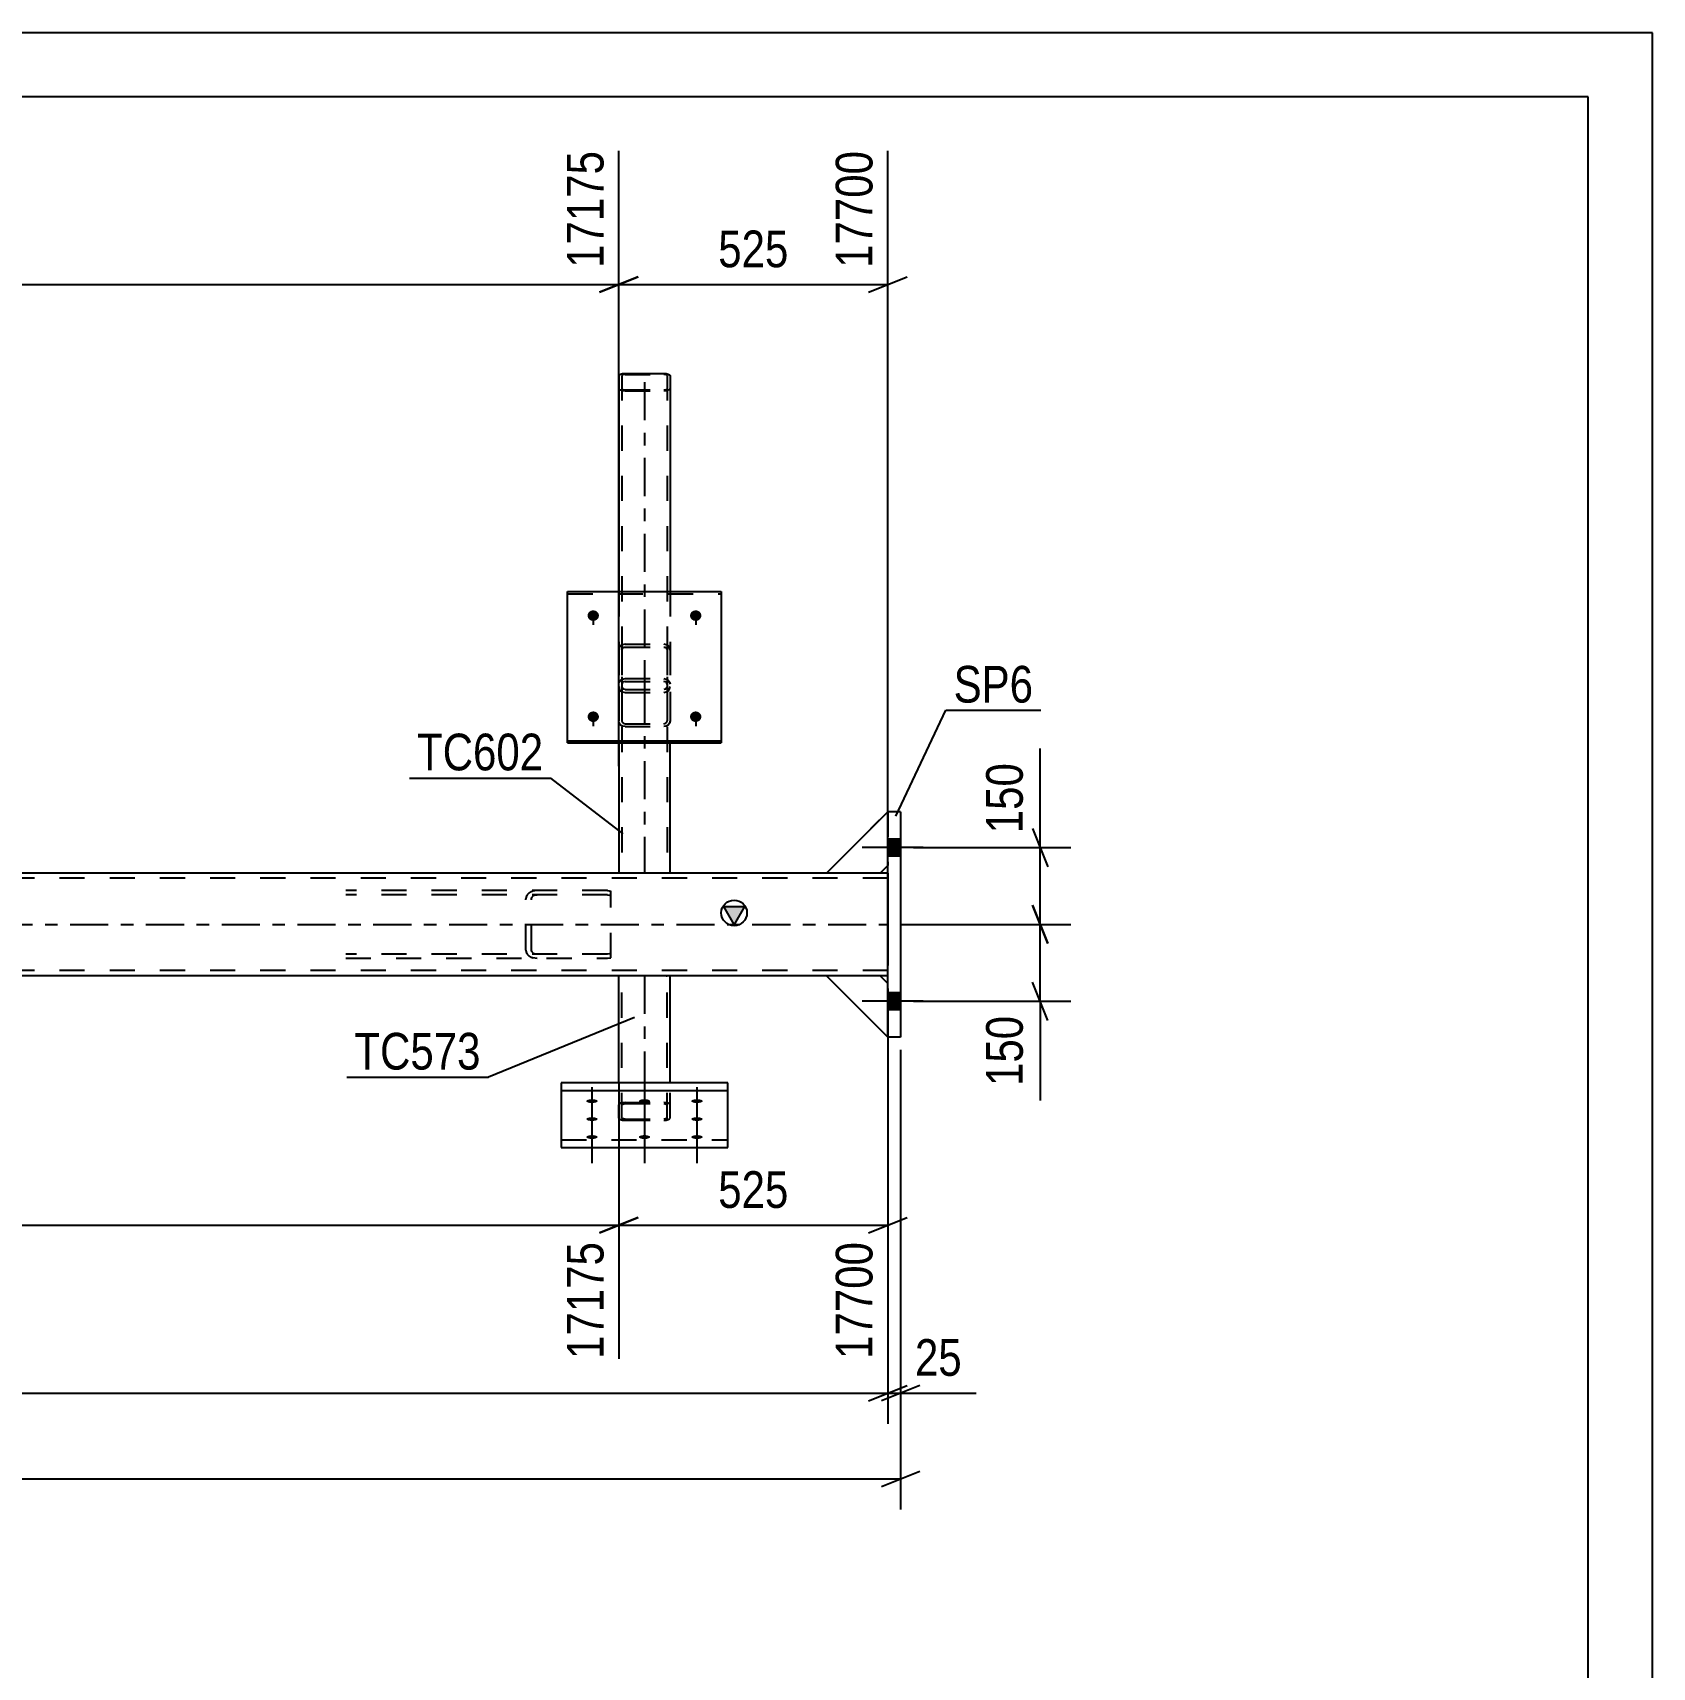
# Model space of a CAD drawing. Header units: millimetres. Extents: x -73 to 768, y -423 to 171.
# Drawn here: x 641.1 to 767.6, y 43.1 to 170.7 of the extents above; entities that cross this region are included whole.
import ezdxf

# ---------------------------------------------------------------- set-up
doc = ezdxf.new("R2010")
doc.units = ezdxf.units.MM
doc.linetypes.add('DXK_LINE_DOT2', pattern=[3.9198, 1.9599, -1.9599])
doc.linetypes.add('DXK_LINE_DOT3', pattern=[5.9187, 2.979, -0.9799, 0.9799, -0.9799])
doc.styles.add('Arial Narrow', font='ARIALN.TTF', dxfattribs={"height": 0.2})

# ---------------------------------------------------------------- blocks, each defined once
blk = doc.blocks.new('Unknown-761549890-1163')
at = {"color": 5, "linetype": 'Continuous'}
for p, q in [((767.56, 170.71), (-73.44, 170.71)), ((767.56, -423.29), (767.56, 170.71)), ((762.56, 165.71), (-68.44, 165.71)), ((762.56, -418.29), (762.56, 165.71))]:
    blk.add_line(p, q, dxfattribs=at)
blk = doc.blocks.new('Bolt-761549890-3002 - 2991')
at = {"linetype": 'Continuous'}
for points in [[(684.76, 87.45), (684.85, 87.44), (684.94, 87.43), (685.02, 87.42), (685.08, 87.4), (685.14, 87.37), (685.18, 87.34), (685.2, 87.31), (685.2, 87.28), (685.18, 87.25), (685.14, 87.22), (685.08, 87.19), (685.02, 87.17), (684.94, 87.16), (684.85, 87.15), (684.76, 87.14), (684.67, 87.15), (684.58, 87.16), (684.5, 87.17), (684.43, 87.19), (684.38, 87.22), (684.34, 87.25), (684.32, 87.28), (684.32, 87.31), (684.34, 87.34), (684.38, 87.37), (684.43, 87.4), (684.5, 87.42), (684.58, 87.43), (684.67, 87.44)], [(688.86, 87.45), (688.95, 87.44), (689.04, 87.43), (689.12, 87.42), (689.18, 87.4), (689.24, 87.37), (689.28, 87.34), (689.3, 87.31), (689.3, 87.28), (689.28, 87.25), (689.24, 87.22), (689.18, 87.19), (689.12, 87.17), (689.04, 87.16), (688.95, 87.15), (688.86, 87.14), (688.77, 87.15), (688.68, 87.16), (688.6, 87.17), (688.53, 87.19), (688.48, 87.22), (688.44, 87.25), (688.42, 87.28), (688.42, 87.31), (688.44, 87.34), (688.48, 87.37), (688.53, 87.4), (688.6, 87.42), (688.68, 87.43), (688.77, 87.44)], [(692.96, 87.45), (693.05, 87.44), (693.14, 87.43), (693.22, 87.42), (693.28, 87.4), (693.34, 87.37), (693.38, 87.34), (693.4, 87.31), (693.4, 87.28), (693.38, 87.25), (693.34, 87.22), (693.28, 87.19), (693.22, 87.17), (693.14, 87.16), (693.05, 87.15), (692.96, 87.14), (692.87, 87.15), (692.78, 87.16), (692.7, 87.17), (692.63, 87.19), (692.58, 87.22), (692.54, 87.25), (692.52, 87.28), (692.52, 87.31), (692.54, 87.34), (692.58, 87.37), (692.63, 87.4), (692.7, 87.42), (692.78, 87.43), (692.87, 87.44)], [(684.76, 86.04), (684.85, 86.04), (684.94, 86.03), (685.02, 86.01), (685.08, 85.99), (685.14, 85.97), (685.18, 85.94), (685.2, 85.91), (685.2, 85.88), (685.18, 85.85), (685.14, 85.82), (685.08, 85.79), (685.02, 85.77), (684.94, 85.76), (684.85, 85.75), (684.76, 85.74), (684.67, 85.75), (684.58, 85.76), (684.5, 85.77), (684.43, 85.79), (684.38, 85.82), (684.34, 85.85), (684.32, 85.88), (684.32, 85.91), (684.34, 85.94), (684.38, 85.97), (684.43, 85.99), (684.5, 86.01), (684.58, 86.03), (684.67, 86.04)], [(692.96, 86.04), (693.05, 86.04), (693.14, 86.03), (693.22, 86.01), (693.28, 85.99), (693.34, 85.97), (693.38, 85.94), (693.4, 85.91), (693.4, 85.88), (693.38, 85.85), (693.34, 85.82), (693.28, 85.79), (693.22, 85.77), (693.14, 85.76), (693.05, 85.75), (692.96, 85.74), (692.87, 85.75), (692.78, 85.76), (692.7, 85.77), (692.63, 85.79), (692.58, 85.82), (692.54, 85.85), (692.52, 85.88), (692.52, 85.91), (692.54, 85.94), (692.58, 85.97), (692.63, 85.99), (692.7, 86.01), (692.78, 86.03), (692.87, 86.04)], [(684.76, 84.64), (684.85, 84.64), (684.94, 84.63), (685.02, 84.61), (685.08, 84.59), (685.14, 84.57), (685.18, 84.54), (685.2, 84.51), (685.2, 84.47), (685.18, 84.44), (685.14, 84.42), (685.08, 84.39), (685.02, 84.37), (684.94, 84.35), (684.85, 84.34), (684.76, 84.34), (684.67, 84.34), (684.58, 84.35), (684.5, 84.37), (684.43, 84.39), (684.38, 84.42), (684.34, 84.44), (684.32, 84.47), (684.32, 84.51), (684.34, 84.54), (684.38, 84.57), (684.43, 84.59), (684.5, 84.61), (684.58, 84.63), (684.67, 84.64)], [(688.86, 84.64), (688.95, 84.64), (689.04, 84.63), (689.12, 84.61), (689.18, 84.59), (689.24, 84.57), (689.28, 84.54), (689.3, 84.51), (689.3, 84.47), (689.28, 84.44), (689.24, 84.42), (689.18, 84.39), (689.12, 84.37), (689.04, 84.35), (688.95, 84.34), (688.86, 84.34), (688.77, 84.34), (688.68, 84.35), (688.6, 84.37), (688.53, 84.39), (688.48, 84.42), (688.44, 84.44), (688.42, 84.47), (688.42, 84.51), (688.44, 84.54), (688.48, 84.57), (688.53, 84.59), (688.6, 84.61), (688.68, 84.63), (688.77, 84.64)], [(692.96, 84.64), (693.05, 84.64), (693.14, 84.63), (693.22, 84.61), (693.28, 84.59), (693.34, 84.57), (693.38, 84.54), (693.4, 84.51), (693.4, 84.47), (693.38, 84.44), (693.34, 84.42), (693.28, 84.39), (693.22, 84.37), (693.14, 84.35), (693.05, 84.34), (692.96, 84.34), (692.87, 84.34), (692.78, 84.35), (692.7, 84.37), (692.63, 84.39), (692.58, 84.42), (692.54, 84.44), (692.52, 84.47), (692.52, 84.51), (692.54, 84.54), (692.58, 84.57), (692.63, 84.59), (692.7, 84.61), (692.78, 84.63), (692.87, 84.64)]]:
    blk.add_hatch(color=1, dxfattribs=at).paths.add_polyline_path(points)
at = {"color": 1, "linetype": 'Continuous'}
for p, q in [((684.76, 88.39), (684.76, 85.27)), ((688.86, 88.39), (688.86, 85.27)), ((692.96, 88.39), (692.96, 85.27)), ((684.76, 86.98), (684.76, 83.86)), ((692.96, 86.98), (692.96, 83.86)), ((684.76, 85.58), (684.76, 82.46)), ((688.86, 85.58), (688.86, 82.46)), ((692.96, 85.58), (692.96, 82.46))]:
    blk.add_line(p, q, dxfattribs=at)
blk = doc.blocks.new('Part-761549890-3067 - 2991')
at = {"linetype": 'Continuous'}
blk.add_hatch(color=2, dxfattribs=at).paths.add_polyline_path([(695.86, 101.09), (695.06, 102.49), (696.66, 102.49)])
at = {"color": 2, "linetype": 'Continuous'}
for p, q in [((703.06, 105.09), (46.22, 105.09)), ((707.86, 105.09), (707.26, 105.09)), ((707.86, 104.29), (707.86, 97.89)), ((695.86, 101.09), (695.06, 102.49)), ((695.06, 102.49), (696.66, 102.49)), ((696.66, 102.49), (695.86, 101.09)), ((686.86, 97.09), (450.86, 97.09)), ((703.06, 97.09), (690.86, 97.09)), ((707.86, 97.09), (707.26, 97.09))]:
    blk.add_line(p, q, dxfattribs=at)
at = {"color": 7, "linetype": 'DXK_LINE_DOT2'}
for p, q in [((707.86, 104.69), (46.22, 104.69)), ((707.26, 105.09), (703.06, 105.09)), ((707.86, 105.09), (707.86, 104.29)), ((707.86, 105.09), (707.86, 104.85)), ((707.86, 97.49), (46.22, 97.49)), ((690.86, 97.09), (686.86, 97.09)), ((707.26, 97.09), (703.06, 97.09)), ((707.86, 97.09), (707.86, 97.89))]:
    blk.add_line(p, q, dxfattribs=at)
at = {"color": 7, "linetype": 'DXK_LINE_DOT3'}
blk.add_line((46.22, 101.09), (707.86, 101.09), dxfattribs=at)
at = {"color": 2, "linetype": 'Continuous'}
blk.add_circle((695.86, 101.99), 1, dxfattribs=at)
blk = doc.blocks.new('Bolt-761549890-3003 - 2991')
at = {"linetype": 'Continuous'}
for points in [[(684.86, 124.79), (684.77, 124.8), (684.68, 124.82), (684.6, 124.87), (684.53, 124.92), (684.48, 124.99), (684.44, 125.07), (684.42, 125.16), (684.42, 125.24), (684.44, 125.33), (684.48, 125.41), (684.53, 125.48), (684.6, 125.53), (684.68, 125.58), (684.77, 125.6), (684.86, 125.61), (684.95, 125.6), (685.04, 125.58), (685.12, 125.53), (685.18, 125.48), (685.24, 125.41), (685.28, 125.33), (685.3, 125.24), (685.3, 125.16), (685.28, 125.07), (685.24, 124.99), (685.18, 124.92), (685.12, 124.87), (685.04, 124.82), (684.95, 124.8)], [(684.86, 116.89), (684.77, 116.9), (684.68, 116.93), (684.6, 116.97), (684.53, 117.03), (684.48, 117.1), (684.44, 117.18), (684.42, 117.26), (684.42, 117.35), (684.44, 117.43), (684.48, 117.51), (684.53, 117.58), (684.6, 117.64), (684.68, 117.68), (684.77, 117.71), (684.86, 117.72), (684.95, 117.71), (685.04, 117.68), (685.12, 117.64), (685.18, 117.58), (685.24, 117.51), (685.28, 117.43), (685.3, 117.35), (685.3, 117.26), (685.28, 117.18), (685.24, 117.1), (685.18, 117.03), (685.12, 116.97), (685.04, 116.93), (684.95, 116.9)]]:
    blk.add_hatch(color=1, dxfattribs=at).paths.add_polyline_path(points)
at = {"color": 1, "linetype": 'Continuous'}
for p, q in [((684.86, 125.54), (684.86, 124.47)), ((684.86, 117.65), (684.86, 116.58))]:
    blk.add_line(p, q, dxfattribs=at)
blk = doc.blocks.new('Bolt-761549890-3004 - 2991')
at = {"linetype": 'Continuous'}
for points in [[(707.86, 107.75), (707.86, 106.43), (708.86, 106.43), (708.86, 107.75)], [(707.86, 107.75), (707.86, 106.43), (708.86, 106.43), (708.86, 107.75)], [(707.86, 95.75), (707.86, 94.43), (708.86, 94.43), (708.86, 95.75)], [(707.86, 95.75), (707.86, 94.43), (708.86, 94.43), (708.86, 95.75)]]:
    blk.add_hatch(color=1, dxfattribs=at).paths.add_polyline_path(points)
at = {"color": 1, "linetype": 'Continuous'}
for p, q in [((708.86, 107.75), (707.86, 107.75)), ((708.86, 107.75), (707.86, 107.75)), ((710.62, 107.09), (705.86, 107.09)), ((710.62, 107.09), (705.86, 107.09)), ((708.86, 106.43), (707.86, 106.43)), ((708.86, 106.43), (707.86, 106.43)), ((708.86, 95.75), (707.86, 95.75)), ((708.86, 95.75), (707.86, 95.75)), ((710.62, 95.09), (705.86, 95.09)), ((710.62, 95.09), (705.86, 95.09)), ((708.86, 94.43), (707.86, 94.43)), ((708.86, 94.43), (707.86, 94.43))]:
    blk.add_line(p, q, dxfattribs=at)
blk = doc.blocks.new('Part-761549890-3111 - 2991')
at = {"color": 2, "linetype": 'Continuous'}
for p, q in [((695.36, 88.72), (682.36, 88.72)), ((682.36, 88.72), (682.36, 83.67)), ((682.36, 88.12), (695.36, 88.12)), ((695.36, 83.67), (695.36, 88.72)), ((682.36, 83.67), (695.36, 83.67))]:
    blk.add_line(p, q, dxfattribs=at)
at = {"color": 7, "linetype": 'DXK_LINE_DOT2'}
blk.add_line((682.36, 84.27), (695.36, 84.27), dxfattribs=at)
blk = doc.blocks.new('Part-761549890-3091 - 2991')
at = {"color": 2, "linetype": 'Continuous'}
for p, q in [((707.86, 92.29), (707.86, 109.89)), ((708.86, 109.89), (707.86, 109.89)), ((708.86, 109.89), (708.86, 92.29)), ((708.86, 92.29), (707.86, 92.29))]:
    blk.add_line(p, q, dxfattribs=at)
blk = doc.blocks.new('Part-761549890-3022 - 2991')
at = {"color": 7, "linetype": 'DXK_LINE_DOT2'}
for p, q in [((707.26, 97.09), (703.06, 97.09)), ((703.06, 97.09), (707.86, 92.29)), ((707.86, 96.49), (707.26, 97.09)), ((707.86, 92.29), (707.86, 96.49))]:
    blk.add_line(p, q, dxfattribs=at)
blk = doc.blocks.new('Part-761549890-3025 - 2991')
at = {"color": 2, "linetype": 'Continuous'}
for p, q in [((707.26, 97.09), (703.06, 97.09)), ((703.06, 97.09), (707.86, 92.29)), ((707.86, 96.49), (707.26, 97.09))]:
    blk.add_line(p, q, dxfattribs=at)
at = {"color": 7, "linetype": 'DXK_LINE_DOT2'}
blk.add_line((707.86, 92.29), (707.86, 96.49), dxfattribs=at)
blk = doc.blocks.new('Part-761549890-3028 - 2991')
at = {"color": 7, "linetype": 'DXK_LINE_DOT2'}
for p, q in [((707.26, 97.09), (703.06, 97.09)), ((703.06, 97.09), (707.86, 92.29)), ((707.86, 96.49), (707.26, 97.09)), ((707.86, 92.29), (707.86, 96.49))]:
    blk.add_line(p, q, dxfattribs=at)
blk = doc.blocks.new('Part-761549890-3031 - 2991')
at = {"color": 7, "linetype": 'DXK_LINE_DOT2'}
for p, q in [((703.06, 105.09), (707.86, 109.89)), ((707.86, 109.89), (707.86, 105.69)), ((707.26, 105.09), (703.06, 105.09)), ((707.86, 105.69), (707.26, 105.09))]:
    blk.add_line(p, q, dxfattribs=at)
blk = doc.blocks.new('Part-761549890-3034 - 2991')
at = {"color": 2, "linetype": 'Continuous'}
for p, q in [((703.06, 105.09), (707.86, 109.89)), ((707.26, 105.09), (703.06, 105.09)), ((707.86, 105.69), (707.26, 105.09))]:
    blk.add_line(p, q, dxfattribs=at)
at = {"color": 7, "linetype": 'DXK_LINE_DOT2'}
blk.add_line((707.86, 105.69), (707.86, 109.89), dxfattribs=at)
blk = doc.blocks.new('Part-761549890-3037 - 2991')
at = {"color": 7, "linetype": 'DXK_LINE_DOT2'}
for p, q in [((703.06, 105.09), (707.86, 109.89)), ((707.86, 109.89), (707.86, 105.69)), ((707.26, 105.09), (703.06, 105.09)), ((707.86, 105.69), (707.26, 105.09))]:
    blk.add_line(p, q, dxfattribs=at)
blk = doc.blocks.new('Part-761549890-3102 - 2991')
at = {"color": 7, "linetype": 'DXK_LINE_DOT2'}
for p, q in [((685.96, 103.73), (665.54, 103.73)), ((685.96, 103.41), (665.54, 103.41)), ((680.47, 103.73), (680.13, 103.68)), ((680.3, 103.38), (680.47, 103.41)), ((685.96, 103.73), (686.22, 103.69)), ((685.96, 103.41), (686.13, 103.38)), ((686.13, 103.38), (686.22, 103.34)), ((686.22, 98.48), (686.22, 103.69)), ((679.66, 103.33), (679.59, 103.09)), ((679.59, 99.09), (679.59, 103.09)), ((680.03, 103.09), (680.06, 103.21)), ((680.03, 99.09), (680.03, 103.09)), ((685.96, 98.77), (665.54, 98.77)), ((665.54, 98.45), (685.96, 98.45)), ((679.59, 99.09), (679.66, 98.84)), ((680.06, 98.96), (680.03, 99.09)), ((680.13, 98.5), (680.47, 98.45)), ((680.47, 98.77), (680.3, 98.79)), ((686.13, 98.79), (685.96, 98.77)), ((685.96, 98.45), (686.22, 98.48)), ((686.22, 98.83), (686.13, 98.79))]:
    blk.add_line(p, q, dxfattribs=at)
for centre, radius, start, end in [((680.34, 102.9), 0.802, 104.5547, 147.5896), ((680.4, 102.99), 0.401, 104.5547, 147.5896), ((680.34, 99.27), 0.802, 212.4104, 255.4453), ((680.4, 99.18), 0.401, 212.4104, 255.4453)]:
    blk.add_arc(centre, radius, start, end, dxfattribs=at)
blk = doc.blocks.new('Part-761549890-3110 - 2991')
at = {"color": 2, "linetype": 'Continuous'}
for p, q in [((690.86, 97.09), (686.86, 97.09)), ((686.86, 88.72), (686.86, 97.09)), ((690.86, 88.72), (690.86, 97.09))]:
    blk.add_line(p, q, dxfattribs=at)
at = {"color": 7, "linetype": 'DXK_LINE_DOT2'}
for p, q in [((687.1, 85.97), (687.1, 97.09)), ((690.55, 97.09), (690.56, 97.09)), ((690.56, 97.09), (690.6, 97.09)), ((690.6, 97.09), (690.62, 97.09)), ((690.62, 85.97), (690.62, 97.09)), ((686.86, 88.72), (686.86, 85.97)), ((690.86, 85.97), (690.86, 88.72)), ((686.89, 87.08), (686.86, 87.01)), ((686.86, 85.97), (686.86, 87.01)), ((687, 87.13), (686.89, 87.08)), ((687.15, 87.17), (687, 87.13)), ((687.1, 87.01), (687.12, 87.05)), ((687.12, 87.05), (687.17, 87.07)), ((687.34, 87.18), (687.15, 87.17)), ((687.17, 87.07), (687.25, 87.09)), ((687.25, 87.09), (687.34, 87.1)), ((687.34, 87.18), (690.38, 87.18)), ((687.34, 87.1), (690.38, 87.1)), ((690.56, 87.17), (690.38, 87.18)), ((690.38, 87.1), (690.47, 87.09)), ((690.47, 87.09), (690.55, 87.07)), ((690.55, 87.07), (690.6, 87.05)), ((690.72, 87.13), (690.56, 87.17)), ((690.6, 87.05), (690.62, 87.01)), ((690.82, 87.08), (690.72, 87.13)), ((690.86, 87.01), (690.82, 87.08)), ((686.86, 85.97), (686.89, 85.91)), ((686.89, 85.91), (687, 85.86)), ((687, 85.86), (687.15, 85.82)), ((687.12, 85.94), (687.1, 85.97)), ((687.17, 85.92), (687.12, 85.94)), ((687.15, 85.82), (687.34, 85.81)), ((687.25, 85.9), (687.17, 85.92)), ((687.34, 85.89), (687.25, 85.9)), ((687.34, 85.89), (690.38, 85.89)), ((687.34, 85.81), (690.38, 85.81)), ((690.47, 85.9), (690.38, 85.89)), ((690.38, 85.81), (690.56, 85.82)), ((690.55, 85.92), (690.47, 85.9)), ((690.6, 85.94), (690.55, 85.92)), ((690.56, 85.82), (690.72, 85.86)), ((690.62, 85.97), (690.6, 85.94)), ((690.72, 85.86), (690.82, 85.91)), ((690.82, 85.91), (690.86, 85.97))]:
    blk.add_line(p, q, dxfattribs=at)
at = {"color": 7, "linetype": 'DXK_LINE_DOT3'}
blk.add_line((688.86, 97.09), (688.86, 86.49), dxfattribs=at)
blk = doc.blocks.new('Part-761549890-3112 - 2991')
at = {"color": 2, "linetype": 'Continuous'}
for p, q in [((682.86, 115.26), (682.86, 127.08)), ((682.86, 127.08), (694.86, 127.08)), ((694.86, 127.08), (694.86, 115.26)), ((682.86, 115.43), (694.86, 115.43)), ((682.86, 115.26), (694.86, 115.26))]:
    blk.add_line(p, q, dxfattribs=at)
at = {"color": 7, "linetype": 'DXK_LINE_DOT2'}
blk.add_line((682.86, 126.91), (694.86, 126.91), dxfattribs=at)
blk = doc.blocks.new('Part-761549890-3134 - 2991')
at = {"color": 2, "linetype": 'Continuous'}
for p, q in [((686.86, 143.95), (686.89, 144.01)), ((686.86, 143.95), (686.86, 127.08)), ((686.89, 144.01), (687, 144.06)), ((687, 144.06), (687.15, 144.1)), ((687.15, 144.1), (687.34, 144.11)), ((687.34, 144.11), (690.38, 144.11)), ((690.38, 144.11), (690.56, 144.1)), ((690.56, 144.1), (690.72, 144.06)), ((690.72, 144.06), (690.82, 144.01)), ((690.82, 144.01), (690.86, 143.95)), ((690.86, 143.95), (690.86, 127.08)), ((686.86, 115.26), (686.86, 105.09)), ((690.86, 105.09), (690.86, 115.26))]:
    blk.add_line(p, q, dxfattribs=at)
at = {"color": 7, "linetype": 'DXK_LINE_DOT2'}
for p, q in [((687.12, 143.98), (687.1, 143.95)), ((687.1, 143.95), (687.1, 105.09)), ((687.17, 144), (687.12, 143.98)), ((687.25, 144.02), (687.17, 144)), ((687.34, 144.03), (687.25, 144.02)), ((687.34, 144.03), (690.38, 144.03)), ((690.47, 144.02), (690.38, 144.03)), ((690.55, 144), (690.47, 144.02)), ((690.6, 143.98), (690.55, 144)), ((690.62, 143.95), (690.6, 143.98)), ((690.62, 143.95), (690.62, 105.09)), ((686.89, 142.84), (686.86, 142.91)), ((687, 142.79), (686.89, 142.84)), ((687.15, 142.76), (687, 142.79)), ((687.1, 142.91), (687.12, 142.88)), ((687.12, 142.88), (687.17, 142.85)), ((687.34, 142.74), (687.15, 142.76)), ((687.17, 142.85), (687.25, 142.83)), ((687.25, 142.83), (687.34, 142.82)), ((687.34, 142.82), (690.38, 142.82)), ((687.34, 142.74), (690.38, 142.74)), ((690.38, 142.82), (690.47, 142.83)), ((690.56, 142.76), (690.38, 142.74)), ((690.47, 142.83), (690.55, 142.85)), ((690.55, 142.85), (690.56, 142.86)), ((690.56, 142.86), (690.6, 142.88)), ((690.72, 142.79), (690.56, 142.76)), ((690.6, 142.88), (690.62, 142.91)), ((690.82, 142.84), (690.72, 142.79)), ((690.86, 142.91), (690.82, 142.84)), ((686.86, 127.08), (686.86, 115.26)), ((690.86, 127.08), (690.86, 115.26)), ((690.86, 105.09), (686.86, 105.09))]:
    blk.add_line(p, q, dxfattribs=at)
at = {"color": 7, "linetype": 'DXK_LINE_DOT3'}
blk.add_line((688.86, 143.43), (688.86, 105.09), dxfattribs=at)
blk = doc.blocks.new('Part-761549890-3157 - 2991')
at = {"color": 7, "linetype": 'DXK_LINE_DOT2'}
for p, q in [((686.89, 122.69), (686.86, 122.52)), ((686.86, 122.52), (686.86, 116.98)), ((687, 122.84), (686.89, 122.69)), ((687.15, 122.93), (687, 122.84)), ((687.1, 122.52), (687.12, 122.6)), ((687.1, 122.52), (687.1, 116.98)), ((687.12, 122.6), (687.17, 122.68)), ((687.34, 122.97), (687.15, 122.93)), ((687.17, 122.68), (687.25, 122.73)), ((687.25, 122.73), (687.34, 122.74)), ((687.34, 122.97), (690.38, 122.97)), ((687.34, 122.74), (690.38, 122.74)), ((690.56, 122.93), (690.38, 122.97)), ((690.38, 122.74), (690.47, 122.73)), ((690.47, 122.73), (690.55, 122.68)), ((690.55, 122.68), (690.6, 122.6)), ((690.72, 122.84), (690.56, 122.93)), ((690.6, 122.6), (690.62, 122.52)), ((690.62, 122.52), (690.62, 116.98)), ((690.82, 122.69), (690.72, 122.84)), ((690.86, 122.52), (690.82, 122.69)), ((690.86, 122.52), (690.86, 116.98)), ((686.86, 119.84), (686.89, 120.01)), ((686.89, 120.01), (687, 120.16)), ((687, 120.16), (687.15, 120.25)), ((687.17, 120), (687.12, 119.92)), ((687.15, 120.25), (687.34, 120.29)), ((687.25, 120.04), (687.17, 120)), ((687.34, 120.06), (687.25, 120.04)), ((687.34, 120.29), (690.38, 120.29)), ((687.34, 120.06), (690.38, 120.06)), ((690.38, 120.29), (690.56, 120.25)), ((690.47, 120.04), (690.38, 120.06)), ((690.55, 120), (690.47, 120.04)), ((690.6, 119.92), (690.55, 120)), ((690.56, 120.25), (690.72, 120.16)), ((690.72, 120.16), (690.82, 120.01)), ((690.82, 120.01), (690.86, 119.84)), ((686.86, 119.66), (686.89, 119.49)), ((686.89, 119.49), (687, 119.34)), ((687, 119.34), (687.15, 119.24)), ((687.12, 119.92), (687.1, 119.84)), ((687.12, 119.58), (687.1, 119.66)), ((687.17, 119.5), (687.12, 119.58)), ((687.15, 119.24), (687.34, 119.21)), ((687.25, 119.45), (687.17, 119.5)), ((687.34, 119.44), (687.25, 119.45)), ((687.34, 119.44), (690.38, 119.44)), ((687.34, 119.21), (690.38, 119.21)), ((690.47, 119.45), (690.38, 119.44)), ((690.38, 119.21), (690.56, 119.24)), ((690.55, 119.5), (690.47, 119.45)), ((690.6, 119.58), (690.55, 119.5)), ((690.56, 119.24), (690.72, 119.34)), ((690.62, 119.84), (690.6, 119.92)), ((690.62, 119.66), (690.6, 119.58)), ((690.72, 119.34), (690.82, 119.49)), ((690.82, 119.49), (690.86, 119.66)), ((686.89, 116.81), (686.86, 116.98)), ((687, 116.66), (686.89, 116.81)), ((687.15, 116.56), (687, 116.66)), ((687.1, 116.98), (687.12, 116.89)), ((687.12, 116.89), (687.17, 116.82)), ((687.34, 116.53), (687.15, 116.56)), ((687.17, 116.82), (687.25, 116.77)), ((687.25, 116.77), (687.34, 116.75)), ((687.34, 116.75), (690.38, 116.75)), ((687.34, 116.53), (690.38, 116.53)), ((690.38, 116.75), (690.47, 116.77)), ((690.56, 116.56), (690.38, 116.53)), ((690.47, 116.77), (690.55, 116.82)), ((690.55, 116.82), (690.6, 116.89)), ((690.72, 116.66), (690.56, 116.56)), ((690.6, 116.89), (690.62, 116.98)), ((690.82, 116.81), (690.72, 116.66)), ((690.86, 116.98), (690.82, 116.81))]:
    blk.add_line(p, q, dxfattribs=at)
at = {"color": 7, "linetype": 'DXK_LINE_DOT3'}
blk.add_line((688.86, 121.09), (688.86, 118.41), dxfattribs=at)
blk = doc.blocks.new('Bolt-761549890-3168 - 2991')
at = {"linetype": 'Continuous'}
for points in [[(692.86, 124.79), (692.77, 124.8), (692.68, 124.82), (692.6, 124.87), (692.53, 124.92), (692.48, 124.99), (692.44, 125.07), (692.42, 125.16), (692.42, 125.24), (692.44, 125.33), (692.48, 125.41), (692.53, 125.48), (692.6, 125.53), (692.68, 125.58), (692.77, 125.6), (692.86, 125.61), (692.95, 125.6), (693.04, 125.58), (693.12, 125.53), (693.18, 125.48), (693.24, 125.41), (693.28, 125.33), (693.3, 125.24), (693.3, 125.16), (693.28, 125.07), (693.24, 124.99), (693.18, 124.92), (693.12, 124.87), (693.04, 124.82), (692.95, 124.8)], [(692.86, 116.89), (692.77, 116.9), (692.68, 116.93), (692.6, 116.97), (692.53, 117.03), (692.48, 117.1), (692.44, 117.18), (692.42, 117.26), (692.42, 117.35), (692.44, 117.43), (692.48, 117.51), (692.53, 117.58), (692.6, 117.64), (692.68, 117.68), (692.77, 117.71), (692.86, 117.72), (692.95, 117.71), (693.04, 117.68), (693.12, 117.64), (693.18, 117.58), (693.24, 117.51), (693.28, 117.43), (693.3, 117.35), (693.3, 117.26), (693.28, 117.18), (693.24, 117.1), (693.18, 117.03), (693.12, 116.97), (693.04, 116.93), (692.95, 116.9)]]:
    blk.add_hatch(color=1, dxfattribs=at).paths.add_polyline_path(points)
at = {"color": 1, "linetype": 'Continuous'}
for p, q in [((692.86, 125.54), (692.86, 124.47)), ((692.86, 117.65), (692.86, 116.58))]:
    blk.add_line(p, q, dxfattribs=at)
blk = doc.blocks.new('StraightDimension-761549890-14871 - 2991')
at = {"color": 7, "linetype": 'Continuous'}
for p, q in [((708.86, 91.29), (708.86, 55.41)), ((0.32, 57.81), (708.86, 57.81)), ((707.36, 57.21), (710.36, 58.41))]:
    blk.add_line(p, q, dxfattribs=at)
blk = doc.blocks.new('StraightDimension-761549890-14805 - 2991')
at = {"color": 7, "linetype": 'Continuous'}
for p, q in [((707.86, 91.29), (707.86, 62.1)), ((706.36, 63.9), (709.36, 65.1)), ((1.32, 64.5), (707.86, 64.5))]:
    blk.add_line(p, q, dxfattribs=at)
blk = doc.blocks.new('StraightDimension-761549890-3171 - 2991')
at = {"color": 7, "linetype": 'Continuous'}
for p, q in [((707.86, 96.09), (707.86, 67.17)), ((686.86, 87.91), (686.86, 67.17)), ((688.36, 78.21), (685.36, 77.01)), ((706.36, 77.01), (709.36, 78.21)), ((686.86, 77.61), (707.86, 77.61))]:
    blk.add_line(p, q, dxfattribs=at)
at = {"color": 0}
blk.add_wipeout([(700.7, 78.36), (700.7, 82.56), (694.02, 82.56), (694.02, 78.36)], dxfattribs=at)
at = {"color": 3, "style": 'Arial Narrow'}
blk.add_text('525', height=2.863, dxfattribs=at).set_placement((694.62, 78.96))
at = {"color": 0, "linetype": 'Continuous'}
blk.add_wipeout([(707.26, 76.91), (703.06, 76.91), (703.06, 66.57), (707.26, 66.57)], dxfattribs=at)
at = {"color": 3, "linetype": 'Continuous', "style": 'Arial Narrow'}
blk.add_text('17700', height=2.863, rotation=90.0002, dxfattribs=at).set_placement((706.66, 67.17))
blk = doc.blocks.new('StraightDimension-761549890-3208 - 2991')
at = {"color": 7, "linetype": 'Continuous'}
for p, q in [((686.86, 87.91), (686.86, 67.17)), ((685.36, 77.01), (688.36, 78.21)), ((446.86, 77.61), (686.86, 77.61))]:
    blk.add_line(p, q, dxfattribs=at)
at = {"color": 0, "linetype": 'Continuous'}
blk.add_wipeout([(686.26, 76.91), (682.06, 76.91), (682.06, 66.57), (686.26, 66.57)], dxfattribs=at)
at = {"color": 3, "linetype": 'Continuous', "style": 'Arial Narrow'}
blk.add_text('17175', height=2.863, rotation=90.0002, dxfattribs=at).set_placement((685.66, 67.17))
blk = doc.blocks.new('StraightDimension-761549890-3279 - 2991')
at = {"color": 7, "linetype": 'Continuous'}
for p, q in [((719.15, 102.59), (720.35, 99.59)), ((708.86, 101.09), (722.15, 101.09)), ((719.75, 95.09), (719.75, 101.09)), ((720.35, 93.59), (719.15, 96.59)), ((709.86, 95.09), (722.15, 95.09)), ((719.75, 95.09), (719.75, 87.35)), ((719.75, 95.09), (719.75, 87.35))]:
    blk.add_line(p, q, dxfattribs=at)
at = {"color": 0}
blk.add_wipeout([(719, 94.56), (714.8, 94.56), (714.8, 87.88), (719, 87.88)], dxfattribs=at)
at = {"color": 3, "style": 'Arial Narrow'}
blk.add_text('150', height=2.863, rotation=90.0002, dxfattribs=at).set_placement((718.4, 88.48))
blk = doc.blocks.new('StraightDimension-761549890-3288 - 2991')
at = {"color": 7, "linetype": 'Continuous'}
for p, q in [((719.75, 107.09), (719.75, 114.82)), ((719.75, 107.09), (719.75, 114.82)), ((719.15, 108.59), (720.35, 105.59)), ((709.86, 107.09), (722.15, 107.09)), ((719.75, 101.09), (719.75, 107.09)), ((720.35, 99.59), (719.15, 102.59)), ((708.86, 101.09), (722.15, 101.09))]:
    blk.add_line(p, q, dxfattribs=at)
at = {"color": 0}
blk.add_wipeout([(719, 114.3), (714.8, 114.3), (714.8, 107.61), (719, 107.61)], dxfattribs=at)
at = {"color": 3, "style": 'Arial Narrow'}
blk.add_text('150', height=2.863, rotation=90.0002, dxfattribs=at).set_placement((718.4, 108.21))
blk = doc.blocks.new('StraightDimension-761549890-3330 - 2991')
at = {"color": 7, "linetype": 'Continuous'}
for p, q in [((686.86, 113.45), (686.86, 161.49)), ((707.86, 106.09), (707.86, 161.49)), ((688.36, 151.65), (685.36, 150.45)), ((686.86, 151.05), (707.86, 151.05)), ((706.36, 150.45), (709.36, 151.65))]:
    blk.add_line(p, q, dxfattribs=at)
at = {"color": 0}
blk.add_wipeout([(700.7, 151.8), (700.7, 156), (694.02, 156), (694.02, 151.8)], dxfattribs=at)
at = {"color": 3, "style": 'Arial Narrow'}
blk.add_text('525', height=2.863, dxfattribs=at).set_placement((694.62, 152.4))
at = {"color": 0, "linetype": 'Continuous'}
blk.add_wipeout([(707.26, 162.09), (703.06, 162.09), (703.06, 151.75), (707.26, 151.75)], dxfattribs=at)
at = {"color": 3, "linetype": 'Continuous', "style": 'Arial Narrow'}
blk.add_text('17700', height=2.863, rotation=90.0002, dxfattribs=at).set_placement((706.66, 152.35))
blk = doc.blocks.new('StraightDimension-761549890-3343 - 2991')
at = {"color": 7, "linetype": 'Continuous'}
for p, q in [((686.86, 113.45), (686.86, 161.49)), ((446.86, 151.05), (686.86, 151.05)), ((685.36, 150.45), (688.36, 151.65))]:
    blk.add_line(p, q, dxfattribs=at)
at = {"color": 0, "linetype": 'Continuous'}
blk.add_wipeout([(686.26, 162.09), (682.06, 162.09), (682.06, 151.75), (686.26, 151.75)], dxfattribs=at)
at = {"color": 3, "linetype": 'Continuous', "style": 'Arial Narrow'}
blk.add_text('17175', height=2.863, rotation=90.0002, dxfattribs=at).set_placement((685.66, 152.35))
blk = doc.blocks.new('StraightDimension-761549890-14804 - 2991')
at = {"color": 7, "linetype": 'Continuous'}
for p, q in [((707.86, 91.29), (707.86, 62.1)), ((708.86, 91.29), (708.86, 62.1)), ((706.36, 63.9), (709.36, 65.1)), ((710.36, 65.1), (707.36, 63.9)), ((707.86, 64.5), (708.86, 64.5)), ((708.86, 64.5), (714.76, 64.5)), ((708.86, 64.5), (714.76, 64.5))]:
    blk.add_line(p, q, dxfattribs=at)
at = {"color": 0}
blk.add_wipeout([(714.24, 65.25), (714.24, 69.45), (709.38, 69.45), (709.38, 65.25)], dxfattribs=at)
at = {"color": 3, "style": 'Arial Narrow'}
blk.add_text('25', height=2.863, dxfattribs=at).set_placement((709.98, 65.85))
blk = doc.blocks.new('Mark-761549890-3087 - 2991')
at = {"color": 0}
blk.add_wipeout([(719.21, 118.41), (719.21, 121.41), (713, 121.41), (713, 118.41)], dxfattribs=at)
blk.add_wipeout([(719.21, 118.41), (719.21, 121.41), (713, 121.41), (713, 118.41)], dxfattribs=at)
at = {"color": 30, "linetype": 'Continuous'}
for p, q in [((708.48, 109.54), (712.4, 117.81)), ((712.4, 117.81), (719.81, 117.81))]:
    blk.add_line(p, q, dxfattribs=at)
at = {"color": 3, "style": 'Arial Narrow'}
blk.add_text('SP6', height=2.863, dxfattribs=at).set_placement((713, 118.41))
blk = doc.blocks.new('Mark-761549890-3106 - 2991')
at = {"color": 0}
blk.add_wipeout([(676.07, 89.76), (676.07, 92.76), (666.21, 92.76), (666.21, 89.76)], dxfattribs=at)
blk.add_wipeout([(676.07, 89.76), (676.07, 92.76), (666.21, 92.76), (666.21, 89.76)], dxfattribs=at)
at = {"color": 30, "linetype": 'Continuous'}
for p in [(688.07, 93.82), (665.61, 89.16)]:
    blk.add_line(p, (676.67, 89.16), dxfattribs=at)
at = {"color": 3, "style": 'Arial Narrow'}
blk.add_text('TC573', height=2.863, dxfattribs=at).set_placement((666.21, 89.76))
blk = doc.blocks.new('Mark-761549890-3130 - 2991')
at = {"color": 0}
blk.add_wipeout([(680.96, 113.12), (680.96, 116.12), (671.1, 116.12), (671.1, 113.12)], dxfattribs=at)
blk.add_wipeout([(680.96, 113.12), (680.96, 116.12), (671.1, 116.12), (671.1, 113.12)], dxfattribs=at)
at = {"color": 30, "linetype": 'Continuous'}
for p in [(670.5, 112.52), (687.19, 108.16)]:
    blk.add_line(p, (681.56, 112.52), dxfattribs=at)
at = {"color": 3, "style": 'Arial Narrow'}
blk.add_text('TC602', height=2.863, dxfattribs=at).set_placement((671.1, 113.12))

msp = doc.modelspace()

# ---------------------------------------------------------------- block references
for name in ['Unknown-761549890-1163', 'Part-761549890-3134 - 2991', 'Part-761549890-3112 - 2991', 'Bolt-761549890-3003 - 2991', 'Bolt-761549890-3168 - 2991', 'Part-761549890-3157 - 2991', 'Part-761549890-3031 - 2991', 'Part-761549890-3034 - 2991', 'Part-761549890-3037 - 2991', 'Part-761549890-3091 - 2991', 'Bolt-761549890-3004 - 2991', 'Part-761549890-3067 - 2991', 'Part-761549890-3102 - 2991', 'Part-761549890-3110 - 2991', 'Part-761549890-3022 - 2991', 'Part-761549890-3025 - 2991', 'Part-761549890-3028 - 2991', 'Part-761549890-3111 - 2991', 'Bolt-761549890-3002 - 2991']:
    msp.add_blockref(name, (0, 0))

# ---------------------------------------------------------------- next in the draw order: block references
msp.add_blockref('StraightDimension-761549890-14871 - 2991', (0, 0))

# ---------------------------------------------------------------- next in the draw order: block references
msp.add_blockref('StraightDimension-761549890-14805 - 2991', (0, 0))

# ---------------------------------------------------------------- next in the draw order: block references
msp.add_blockref('StraightDimension-761549890-3171 - 2991', (0, 0))

# ---------------------------------------------------------------- next in the draw order: block references
for name in ['StraightDimension-761549890-3279 - 2991', 'StraightDimension-761549890-3208 - 2991']:
    msp.add_blockref(name, (0, 0))

# ---------------------------------------------------------------- next in the draw order: block references
for name in ['StraightDimension-761549890-3288 - 2991', 'Mark-761549890-3106 - 2991', 'StraightDimension-761549890-14804 - 2991']:
    msp.add_blockref(name, (0, 0))

# ---------------------------------------------------------------- next in the draw order: block references
msp.add_blockref('StraightDimension-761549890-3330 - 2991', (0, 0))

# ---------------------------------------------------------------- next in the draw order: block references
for name in ['StraightDimension-761549890-3343 - 2991', 'Mark-761549890-3087 - 2991']:
    msp.add_blockref(name, (0, 0))

# ---------------------------------------------------------------- next in the draw order: block references
msp.add_blockref('Mark-761549890-3130 - 2991', (0, 0))

doc.saveas('drawing.dxf')
